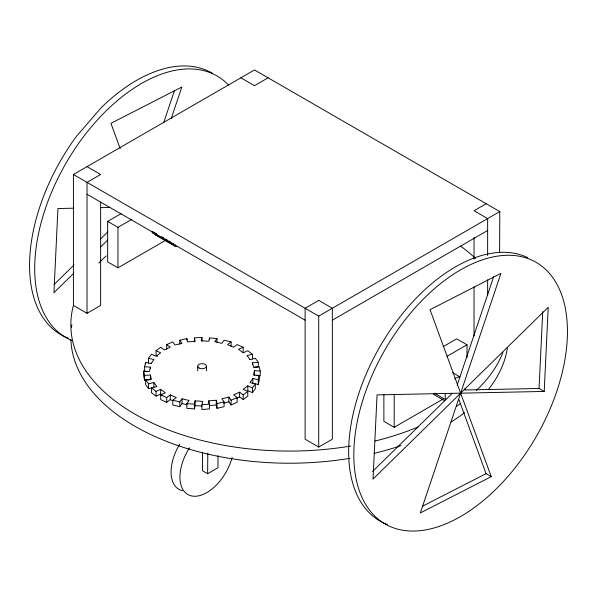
<?xml version="1.0" encoding="UTF-8"?>
<svg xmlns="http://www.w3.org/2000/svg" width="597" height="597" viewBox="0 0 597 597"><rect width="100%" height="100%" fill="white"/><g stroke="black" fill="none" stroke-linecap="round" stroke-linejoin="round"><path stroke-width="0.9" d="M202.48 452.16L202.48 470.742L207.637 473.719L207.801 453.235M218.039 455.66L217.95 467.764L207.637 473.719M544.21 391.445L377.058 394.893L373.035 479.078L548.225 307.261L544.21 391.445L539.054 388.475L542.718 311.686M147.086 371.655L144.608 371.468L144.608 366.707L145.601 362.349L151.205 363.692M144.608 366.707L150.392 367.148L149.392 371.506L143.616 371.065L143.616 375.826L144.608 380.185L150.392 379.744L150.392 374.983L144.608 375.423L143.616 371.065M194.383 341.939L194.383 337.969L201.935 337.395L201.174 340.73L208.719 341.305L209.48 337.969L217.024 338.544L217.024 342.506M162.011 395.095L160.69 394.095L156.063 396.147L151.429 392.662L151.429 387.901L156.063 391.386L160.69 389.334L165.324 392.826L160.697 394.871L160.697 399.632L166.735 402.311L166.735 397.55L170.287 394.878L176.324 397.55L172.772 400.221L172.772 404.982L179.801 406.669L179.801 401.908L182.04 398.796L189.07 400.475L186.839 403.587L186.839 408.348L194.383 408.923L194.383 404.162L195.144 400.826L202.696 401.393L201.935 404.736L201.935 409.497L209.48 408.923L209.48 404.162L208.719 400.826L216.263 400.251L217.024 403.587L217.024 408.348L224.062 406.669L224.062 401.908L221.83 398.796L228.86 397.109L231.091 400.221L231.091 404.982L237.128 402.311L237.128 397.55L233.584 394.878L239.621 392.199L243.173 394.871L243.173 399.632L239.621 396.96L239.621 392.199M194.383 408.923L195.144 405.587L195.144 400.826M256.12 375.513L260.247 375.826L260.247 371.065L254.471 370.625L253.471 374.983L259.255 375.423L259.255 380.185L258.262 384.543L249.964 382.55L252.874 378.491L258.262 379.782L258.262 384.543M258.262 379.782L259.255 375.423M163.63 122.81L174.593 90.222M171.167 118.713L181.824 87.035L110.923 123.333L120.198 148.646M457.153 385.199L493.704 276.583M155.048 234.696L174.906 246.165L175.466 244.845M148.511 363.051L148.511 358.29L151.429 354.23L156.056 356.282L160.69 352.79L156.063 350.745L156.063 355.506L157.601 356.185M150.989 363.64L153.899 359.581L148.511 358.29M217.024 338.544L214.793 341.656L221.83 343.335L224.062 340.223L231.091 341.902L231.091 346.67M179.801 406.669L182.04 403.557L182.04 398.796M252.434 387.901L255.352 383.841L255.352 388.602L252.434 392.662L247.807 390.61L247.807 385.849L252.434 387.901L252.434 392.662M151.735 231.524L152.541 232.905L172.399 244.374L173.317 243.307M54.088 284.53L73.991 265.008M100.535 238.979L107.833 231.815M73.894 273.135L53.931 292.717L57.946 208.525L73.737 208.204M100.512 247.031L107.833 239.852M372.543 471.533L452.235 393.371M156.063 350.745L160.697 347.26L164.242 349.924L170.287 347.253L166.735 344.581L172.772 341.902L175.003 345.014L182.04 343.335L179.801 340.223L186.839 338.544L187.6 341.88L195.144 341.305L194.383 337.969M231.091 341.902L227.539 344.573L233.584 347.253L237.128 344.581L243.173 347.26L243.173 352.021M166.735 402.311L170.287 399.639L170.287 394.878M247.807 385.849L243.173 389.334L247.8 391.386L247.8 396.147L243.173 399.632M243.173 394.871L247.8 391.386M100.639 202.211L100.639 305.44L87.028 313.298L73.424 305.44L73.424 174.496L254.486 69.953L499.793 211.577L499.599 252.427M268.098 77.811L254.486 85.669L240.882 77.811M165.272 240.509L117.96 267.822L107.647 261.874L107.647 221.397L121.281 213.525M107.647 221.397L117.96 227.353L131.594 219.48M486.182 203.726L474.033 210.741L487.637 218.599L487.637 255.613M73.424 174.496L318.723 316.119L499.793 211.577M332.335 320.164L487.637 230.502M443.108 346.685L456.712 338.827L467.018 344.782L467.018 357.663M447.011 356.334L467.018 344.782M318.723 447.063L332.335 439.213L332.335 308.261L318.723 300.403L305.119 308.261L305.119 439.213L318.723 447.063L318.723 316.119M383.878 394.677L383.878 421.355L394.192 427.303L443.011 399.117M422.601 506.166L486.077 473.667L491.234 476.645L420.333 512.942L500.928 273.396L430.027 309.694L491.234 476.645M243.173 347.26L238.546 349.305L243.173 352.79L247.8 350.745L252.434 354.23L252.434 358.991M231.091 400.221L237.128 397.55M236.599 398.303L239.621 396.96M252.434 354.23L247.046 355.521L249.964 359.581M145.601 379.782L148.511 383.841L153.899 382.55L156.817 386.61L148.511 388.602L145.601 384.543L145.601 379.782L151.384 379.341L150.392 374.983M249.74 359.633L255.352 358.29L258.262 362.349L258.262 367.11M217.024 403.587L224.062 401.908M223.584 403.139L228.86 401.878L231.091 404.982M252.479 364.379L252.479 362.789L258.262 362.349M254.135 367.424L257.434 367.177M201.935 404.736L209.48 404.162M209.554 405.52L216.263 405.012L217.024 408.348M100.662 207.652L109.952 207.457M539.054 388.475L464.764 389.998A14.582 8.418 -60 0 0 465.264 388.266M186.839 403.587L194.383 404.162M195.144 405.587L201.853 406.094M174.906 246.165L177.152 246.568M172.772 400.221L179.801 401.908M182.04 403.557L187.309 404.818M160.697 394.871L166.735 397.55M170.287 399.639L172.548 400.639M452.683 372.685L459.951 376.886A14.582 8.418 -60 0 0 454.713 378.767M87.028 166.638L100.639 174.496L87.028 182.354L87.028 313.298M434.437 393.207L445.743 399.736A14.582 8.418 -60 0 1 445.347 393.819M152.123 231.293L156.892 234.039M161.653 236.793L164.041 238.166M165.63 239.084L167.22 240.001M168.802 240.919L170.391 241.837M87.028 194.256L305.119 320.164M433.4 394.236L444.713 400.766M171.593 242.986L172.399 244.374M458.877 399.468L486.077 473.667M260.247 371.065L259.255 366.707L253.471 367.148L252.479 362.789M487.637 279.792L487.637 295.605M474.033 237.524L474.033 258.919M474.033 286.814L474.033 336.111M394.192 394.192L394.192 427.303M254.471 370.625L254.471 375.386M252.874 378.491L252.874 383.252M228.86 397.109L228.86 401.878M216.263 400.251L216.263 405.012M209.48 337.969L209.48 339.559M208.719 400.826L208.719 403.206M206.443 366.222L206.443 370.819M201.935 337.395L201.935 341.365M197.697 366.222L197.697 370.819M186.839 338.544L186.839 340.126M179.801 340.223L179.801 344.193M166.735 344.581L166.735 349.342M160.69 389.334L160.69 394.095M156.063 391.386L156.063 396.147M153.899 382.55L153.899 387.311M150.392 367.148L150.392 368.737M148.511 383.841L148.511 388.602M145.601 362.349L145.601 363.939M144.608 375.423L144.608 380.185M117.96 227.353L117.96 267.822M507.36 348.163A218.696 126.265 0 0 1 488.525 389.319M464.653 412.587A218.696 126.265 0 0 1 451.183 421.997M401.042 445.571A218.696 126.265 0 0 1 374.065 453.407M349.887 458.317A218.696 126.265 0 0 1 70.879 339.574M71.439 327.581A218.696 126.265 0 0 1 71.841 324.835M502.905 352.484A218.696 126.265 0 0 1 476.339 390.46M459.899 403.975A218.696 126.265 0 0 1 456.354 406.453M418.609 426.736A218.696 126.265 0 0 1 374.983 441.041M350.79 446.019A218.696 126.265 0 0 1 73.424 305.44M98.751 263.083A218.696 126.265 0 0 1 106.199 255.971M460.541 246.113A218.696 126.265 0 0 1 475.69 258.553M232.129 457.347A37.999 21.94 -60 0 1 191.488 495.913A37.999 21.94 -60 0 1 189.533 447.795M182.615 490.794A37.999 21.94 -60 0 1 179.697 444.213M387.393 524.539A151.056 87.214 -60 0 1 374.938 355.67A151.056 87.214 -60 0 1 527.673 257.613M68.289 338.178A151.056 87.214 -60 0 1 76.244 136.609L101.139 107.736A151.056 87.214 -60 0 1 212.592 73.416M71.812 340.506A151.056 87.214 -60 0 1 69.565 157.205A151.056 87.214 -60 0 1 228.539 85.035M468.563 511.584A151.056 87.214 -60 0 0 548.912 272.769A151.056 87.214 -60 0 0 364.416 395.147A151.056 87.214 -60 0 0 468.563 511.584M198.98 368.006A4.373 2.522 0 0 0 206.293 366.879A4.373 2.522 0 0 0 200.935 363.782A4.373 2.522 0 0 0 198.98 368.006"/></g></svg>
